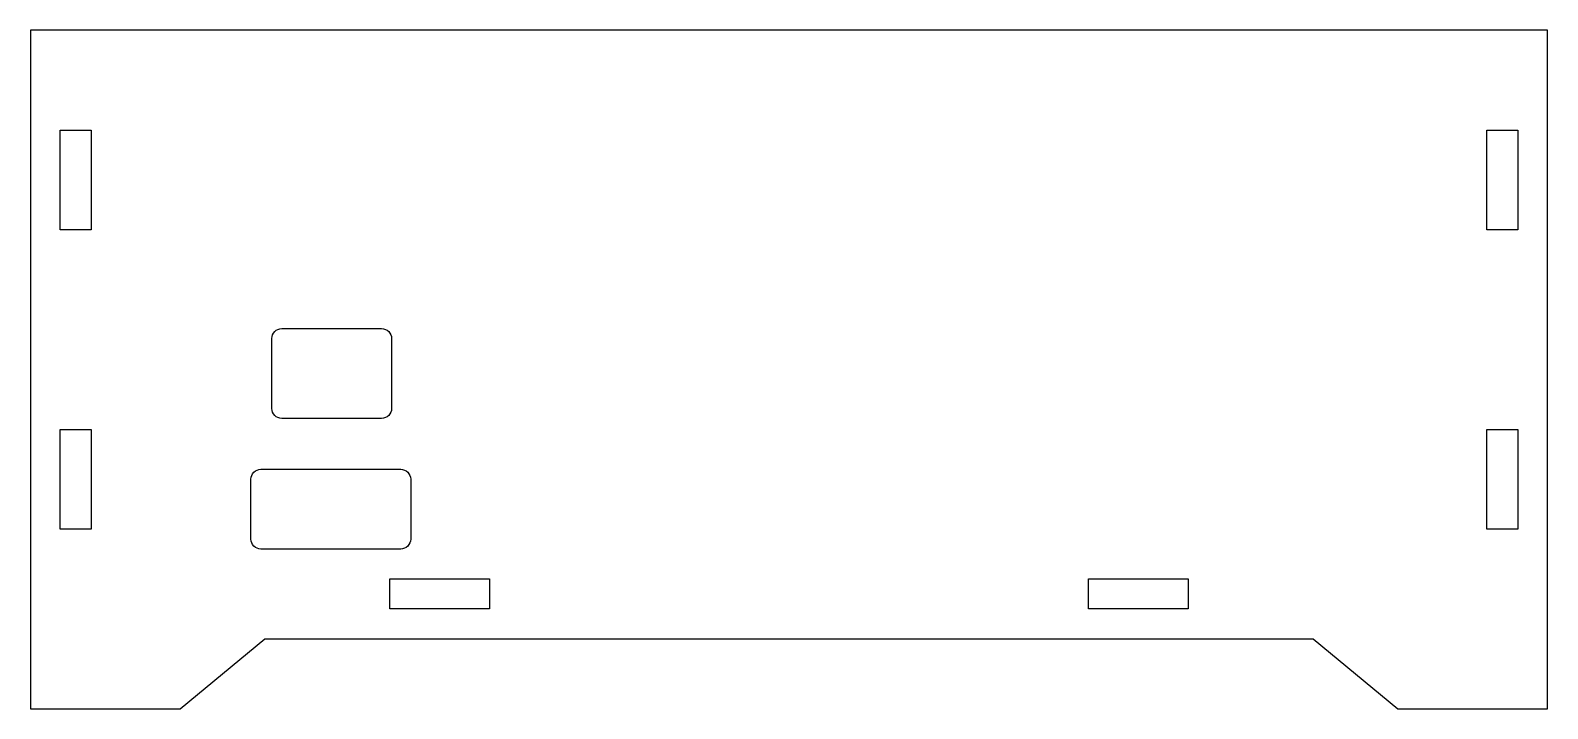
# Model space of a CAD drawing. Header units: millimetres. Extents: x 0 to 152, y 0 to 68.
import ezdxf

# ---------------------------------------------------------------- set-up
doc = ezdxf.new("R2010")
doc.units = ezdxf.units.MM

msp = doc.modelspace()

# ---------------------------------------------------------------- linework, layer by layer
at = {"flags": 128}
for points in [[(0, 0), (15, 0), (23.5, 7), (128.5, 7), (137, 0), (152, 0), (152, 68), (0, 68)], [(6.1, 58), (6.1, 48), (3, 48), (3, 58)], [(149, 58), (149, 48), (145.9, 48), (145.9, 58)], [(149, 28), (149, 18), (145.9, 18), (145.9, 28)], [(46, 13), (46, 10), (36, 10), (36, 13)]]:
    msp.add_lwpolyline(points, close=True, dxfattribs=at)
msp.add_lwpolyline([(25.19, 29.1, -0.414214), (24.19, 30.1), (24.19, 37.1, -0.414214), (25.19, 38.1), (35.19, 38.1, -0.414214), (36.19, 37.1), (36.19, 30.1, -0.414214), (35.19, 29.1)], format="xyb", close=True)
for points in [[(6.1, 28), (6.1, 18), (3, 18), (3, 28)], [(116, 13), (116, 10), (106, 10), (106, 13)]]:
    msp.add_lwpolyline(points, close=True)
msp.add_lwpolyline([(22.1, 23, -0.414214), (23.1, 24), (37.1, 24, -0.414214), (38.1, 23), (38.1, 17, -0.414214), (37.1, 16), (23.1, 16, -0.414214), (22.1, 17)], format="xyb", close=True, dxfattribs=at)

doc.saveas('drawing.dxf')
